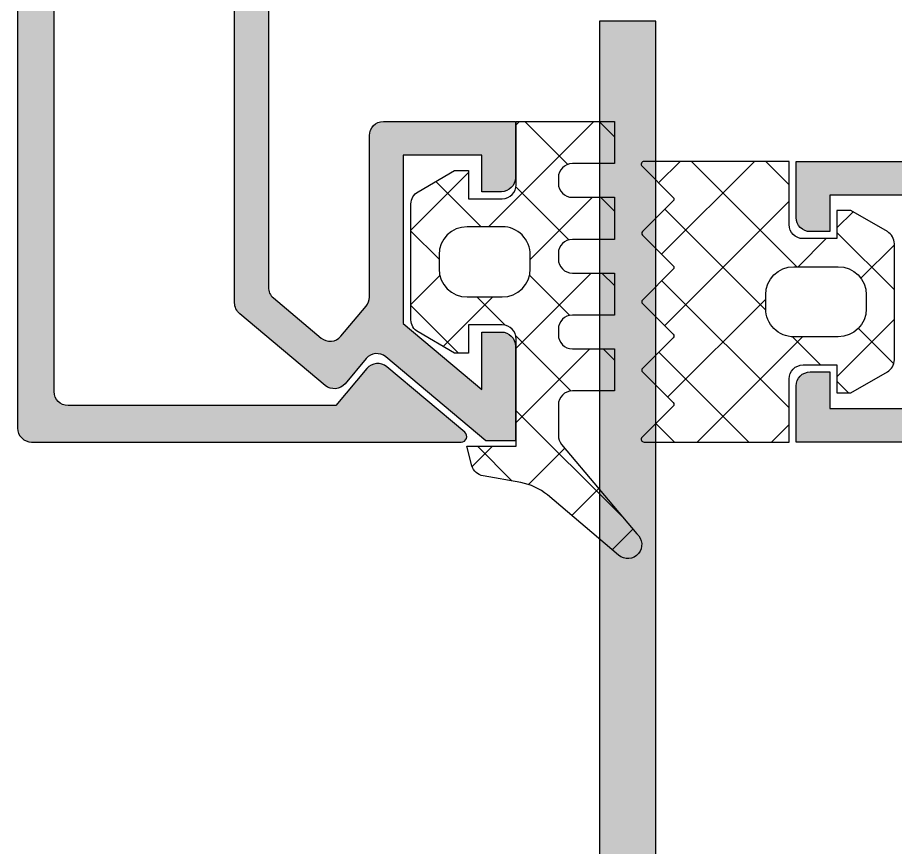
# Model space of a CAD drawing. Header units: millimetres. Extents: x 809 to 8159, y 33 to 4533.
# Drawn here: x 2919.829 to 2922.956, y 1919.876 to 1922.834 of the extents above; entities that cross this region are included whole.
import ezdxf

# ---------------------------------------------------------------- set-up
doc = ezdxf.new("R2010")
doc.units = ezdxf.units.MM
doc.layers.add('FITILLER', color=240, linetype='Continuous')
doc.layers.add('GORUNUS-TARAMA', color=11, linetype='Continuous')

# ---------------------------------------------------------------- blocks, each defined once
blk = doc.blocks.new('ajsdfxcvzx')
h = blk.add_hatch(color=256)
edge = h.paths.add_edge_path()
edge.add_arc((34875.96438042611, -6669.773415649255), 0.05000000000109139, 180.0000000020844, 270, ccw=False)
edge.add_line((34875.91438042611, -6669.773415649257), (34875.91438042611, -6665.133415649257))
edge.add_arc((34875.96438042611, -6665.133415649258), 0.05000000000291038, 90, 179.9999999989578, ccw=False)
edge.add_line((34875.96438042611, -6665.083415649256), (34876.91799148388, -6665.083415649256))
edge.add_line((34876.91799148388, -6665.083415649256), (34877.02898058711, -6665.215687311778))
edge.add_arc((34877.06728280927, -6665.183547931293), 0.05000000000187051, 219.9999999995149, 309.9999999993865)
edge.add_line((34877.09942218976, -6665.22185015345), (34877.3772361783, -6664.988736538119))
edge.add_arc((34877.36438042611, -6664.973415649257), 0.02000000000182775, 310.0000000064434, 450)
edge.add_line((34877.36438042611, -6664.953415649256), (34875.83438042611, -6664.953415649256))
edge.add_arc((34875.83438042612, -6665.003415649255), 0.04999999999836291, 90.00000000833764, 180.0000000020844)
edge.add_line((34875.78438042611, -6665.003415649257), (34875.78438042611, -6669.903415649256))
edge.add_arc((34875.83438042612, -6669.903415649258), 0.05000000000291038, 179.9999999979156, 269.9999999916624)
edge.add_line((34875.83438042611, -6669.953415649256), (34877.36438042611, -6669.953415649256))
edge.add_arc((34877.36438042611, -6669.933415649257), 0.01999999999952706, 270, 409.9999999935566)
edge.add_line((34877.3772361783, -6669.918094760395), (34877.09942218976, -6669.684981145064))
edge.add_arc((34877.06728280927, -6669.723283367221), 0.05000000000058918, 50.00000000061353, 140.0000000004851)
edge.add_line((34877.02898058711, -6669.691143986735), (34876.91799148388, -6669.823415649256))
edge.add_line((34876.91799148388, -6669.823415649256), (34875.96438042611, -6669.823415649256))
h = blk.add_hatch(color=256)
edge = h.paths.add_edge_path()
edge.add_line((34877.15768819842, -6668.931136223269), (34877.15768819842, -6669.530899853169))
edge.add_line((34877.15768819842, -6669.530899853169), (34877.43768819842, -6669.765847749898))
edge.add_line((34877.43768819842, -6669.765847749898), (34877.43768819842, -6669.561136223269))
edge.add_line((34877.43768819842, -6669.561136223269), (34877.50768819843, -6669.561136223269))
edge.add_arc((34877.50768819843, -6669.611136223271), 0.05000000000200089, 2.084391326206969e-09, 90, ccw=False)
edge.add_line((34877.55768819843, -6669.61113622327), (34877.55768819843, -6669.948415649256))
edge.add_line((34877.55768819843, -6669.948415649256), (34877.45226430221, -6669.948415649256))
edge.add_line((34877.45226430221, -6669.948415649256), (34877.09634076891, -6669.649760343744))
edge.add_arc((34877.06420138843, -6669.688062565897), 0.04999999999780233, 49.99999999793387, 139.9999999983193)
edge.add_line((34877.02589916628, -6669.655923185415), (34876.95080394014, -6669.745418190952))
edge.add_arc((34876.91250171798, -6669.713278810466), 0.05000000000187051, 230.0000000006135, 320.0000000004851, ccw=False)
edge.add_line((34876.8803623375, -6669.751581032623), (34876.57554881794, -6669.495812120785))
edge.add_arc((34876.60768819843, -6669.457509898633), 0.0499999999964089, 179.9999999937468, 229.9999999965941, ccw=False)
edge.add_line((34876.55768819843, -6669.457509898628), (34876.55768819843, -6668.277974090484))
edge.add_arc((34876.60768819843, -6668.277974090479), 0.04999999999563443, 135.0000000044217, 180.0000000062532, ccw=False)
edge.add_line((34876.57233285937, -6668.242618751425), (34876.74951363498, -6668.06543797581))
edge.add_line((34876.74951363498, -6668.06543797581), (34876.79194004185, -6668.06543797581))
edge.add_line((34876.79194004185, -6668.06543797581), (34876.79194004185, -6668.023011568938))
edge.add_line((34876.79194004185, -6668.023011568938), (34876.84689130059, -6667.968060310197))
edge.add_arc((34876.81153596153, -6667.932704971135), 0.05000000000232364, 314.9999999977891, 359.9999999958312)
edge.add_line((34876.86153596154, -6667.932704971138), (34876.86153596154, -6666.974126327375))
edge.add_arc((34876.81153596153, -6666.974126327378), 0.05000000000291038, 3.126612473883902e-09, 45.00000000221086)
edge.add_line((34876.84689130059, -6666.938770988316), (34876.79194004185, -6666.883819729575))
edge.add_line((34876.79194004185, -6666.883819729575), (34876.79194004185, -6666.841393322704))
edge.add_line((34876.79194004185, -6666.841393322704), (34876.74951363498, -6666.841393322704))
edge.add_line((34876.74951363498, -6666.841393322704), (34876.57233285937, -6666.664212547089))
edge.add_arc((34876.60768819843, -6666.628857208035), 0.04999999999653565, 179.9999999937468, 224.9999999955783, ccw=False)
edge.add_line((34876.55768819843, -6666.628857208029), (34876.55768819843, -6665.449321399885))
edge.add_arc((34876.60768819843, -6665.44932139988), 0.04999999999563443, 130.000000003406, 180.000000005211, ccw=False)
edge.add_line((34876.57554881794, -6665.411019177729), (34876.8803623375, -6665.155250265891))
edge.add_arc((34876.91250171798, -6665.193552488047), 0.05000000000058918, 39.99999999951501, 129.9999999993865, ccw=False)
edge.add_line((34876.95080394014, -6665.161413107562), (34877.02589916628, -6665.250908113098))
edge.add_arc((34877.06420138843, -6665.218768732617), 0.04999999999395836, 220.0000000016807, 310.0000000020661)
edge.add_line((34877.09634076891, -6665.25707095477), (34877.45226430221, -6664.958415649256))
edge.add_line((34877.45226430221, -6664.958415649256), (34877.55768819843, -6664.958415649256))
edge.add_line((34877.55768819843, -6664.958415649256), (34877.55768819843, -6665.295695075244))
edge.add_arc((34877.50768819843, -6665.295695075243), 0.05000000000291038, 270, 359.9999999989578, ccw=False)
edge.add_line((34877.50768819843, -6665.345695075244), (34877.43768819842, -6665.345695075244))
edge.add_line((34877.43768819842, -6665.345695075244), (34877.43768819842, -6665.140983548615))
edge.add_line((34877.43768819842, -6665.140983548615), (34877.15768819842, -6665.375931445345))
edge.add_line((34877.15768819842, -6665.375931445345), (34877.15768819842, -6665.975695075244))
edge.add_line((34877.15768819842, -6665.975695075244), (34877.43768819842, -6665.975695075244))
edge.add_line((34877.43768819842, -6665.975695075244), (34877.43768819842, -6665.845695075244))
edge.add_line((34877.43768819842, -6665.845695075244), (34877.50768819843, -6665.845695075244))
edge.add_arc((34877.50768819843, -6665.895695075245), 0.05000000000109139, 2.084391326206969e-09, 90, ccw=False)
edge.add_line((34877.55768819843, -6665.895695075244), (34877.55768819843, -6666.095695075244))
edge.add_line((34877.55768819843, -6666.095695075244), (34877.08768819843, -6666.095695075244))
edge.add_arc((34877.08768819843, -6666.045695075243), 0.05000000000109139, 180.0000000010422, 270, ccw=False)
edge.add_line((34877.03768819843, -6666.045695075244), (34877.03768819843, -6665.469843105451))
edge.add_arc((34876.98768819843, -6665.469843105453), 0.04999999999563443, 2.084408316225923e-09, 40.00000000567263)
edge.add_line((34877.02599042058, -6665.437703724967), (34876.93601312012, -6665.330472953899))
edge.add_arc((34876.89771089797, -6665.362612334384), 0.05000000000187051, 39.99999999951493, 129.9999999993865)
edge.add_line((34876.86557151748, -6665.324310112227), (34876.69554881794, -6665.466976096708))
edge.add_arc((34876.72768819842, -6665.505278318859), 0.0499999999964089, 130.000000003406, 180.000000005211)
edge.add_line((34876.67768819843, -6665.505278318864), (34876.67768819843, -6666.579151580545))
edge.add_arc((34876.72768819843, -6666.579151580542), 0.05000000000291038, 180.0000000031266, 225.0000000022108)
edge.add_line((34876.69233285937, -6666.614506919605), (34877.01659692808, -6666.938770988316))
edge.add_arc((34877.05195226714, -6666.903415649255), 0.05000000000103742, 225.0000000007369, 270)
edge.add_line((34877.05195226714, -6666.953415649256), (34877.45768819842, -6666.953415649256))
edge.add_line((34877.45768819842, -6666.953415649256), (34877.45768819842, -6666.853415649257))
edge.add_line((34877.45768819842, -6666.853415649257), (34877.55768819843, -6666.853415649257))
edge.add_line((34877.55768819843, -6666.853415649257), (34877.55768819843, -6667.153415649256))
edge.add_arc((34877.50768819843, -6667.153415649254), 0.05000000000291038, 270, 359.9999999979156, ccw=False)
edge.add_line((34877.50768819843, -6667.203415649256), (34877.43768819842, -6667.203415649256))
edge.add_line((34877.43768819842, -6667.203415649256), (34877.43768819842, -6667.073415649256))
edge.add_line((34877.43768819842, -6667.073415649256), (34877.06153596153, -6667.073415649256))
edge.add_arc((34877.06153596153, -6667.123415649257), 0.05000000000109139, 90, 179.9999999989578)
edge.add_line((34877.01153596153, -6667.123415649256), (34877.01153596153, -6667.783415649256))
edge.add_arc((34877.06153596153, -6667.783415649255), 0.05000000000291038, 180.0000000010422, 270)
edge.add_line((34877.06153596153, -6667.833415649256), (34877.43768819842, -6667.833415649256))
edge.add_line((34877.43768819842, -6667.833415649256), (34877.43768819842, -6667.703415649256))
edge.add_line((34877.43768819842, -6667.703415649256), (34877.50768819843, -6667.703415649256))
edge.add_arc((34877.50768819843, -6667.753415649258), 0.05000000000200089, 2.084391326206969e-09, 90, ccw=False)
edge.add_line((34877.55768819843, -6667.753415649257), (34877.55768819843, -6668.053415649257))
edge.add_line((34877.55768819843, -6668.053415649257), (34877.45768819842, -6668.053415649257))
edge.add_line((34877.45768819842, -6668.053415649257), (34877.45768819842, -6667.953415649256))
edge.add_line((34877.45768819842, -6667.953415649256), (34877.05195226714, -6667.953415649256))
edge.add_arc((34877.05195226714, -6668.003415649257), 0.05000000000109139, 90, 134.9999999992631)
edge.add_line((34877.01659692808, -6667.968060310197), (34876.69233285937, -6668.292324378909))
edge.add_arc((34876.72768819843, -6668.327679717971), 0.05000000000232364, 134.9999999977892, 179.9999999968734)
edge.add_line((34876.67768819843, -6668.327679717969), (34876.67768819843, -6669.40155297965))
edge.add_arc((34876.72768819842, -6669.401552979654), 0.04999999999563443, 179.999999994789, 229.999999996594)
edge.add_line((34876.69554881794, -6669.439855201806), (34876.86557151748, -6669.582521186287))
edge.add_arc((34876.89771089797, -6669.54421896413), 0.05000000000058918, 230.0000000006135, 320.000000000485)
edge.add_line((34876.93601312012, -6669.576358344615), (34877.02599042058, -6669.469127573547))
edge.add_arc((34876.98768819843, -6669.436988193061), 0.04999999999688141, 319.9999999943274, 359.9999999979156)
edge.add_line((34877.03768819843, -6669.436988193062), (34877.03768819843, -6668.86113622327))
edge.add_arc((34877.08768819843, -6668.861136223271), 0.05000000000291038, 90, 179.9999999979156, ccw=False)
edge.add_line((34877.08768819843, -6668.811136223269), (34877.55768819843, -6668.811136223269))
edge.add_line((34877.55768819843, -6668.811136223269), (34877.55768819843, -6669.011136223269))
edge.add_arc((34877.50768819843, -6669.011136223267), 0.05000000000291038, 270, 359.9999999979156, ccw=False)
edge.add_line((34877.50768819843, -6669.061136223269), (34877.43768819842, -6669.061136223269))
edge.add_line((34877.43768819842, -6669.061136223269), (34877.43768819842, -6668.931136223269))
edge.add_line((34877.43768819842, -6668.931136223269), (34877.15768819842, -6668.931136223269))
h = blk.add_hatch(color=256)
edge = h.paths.add_edge_path(flags=16)
edge.add_arc((34882.55768819842, -6671.153415649256), 1.400000000000043, 1.8758328224066645e-12, 45, ccw=False)
edge.add_line((34883.95768819842, -6671.153415649256), (34883.95768819842, -6672.053415649256))
edge.add_line((34883.95768819842, -6672.053415649257), (34884.15768819842, -6672.053415649257))
edge.add_arc((34884.15768819842, -6672.153415649256), 0.1, -90, 90, ccw=False)
edge.add_line((34884.15768819842, -6672.253415649257), (34883.95768819842, -6672.253415649257))
edge.add_line((34883.95768819842, -6672.253415649257), (34883.95768819842, -6674.153415649256))
edge.add_arc((34884.15768819842, -6674.153415649256), 0.2, 180, 270)
edge.add_line((34884.15768819842, -6674.353415649257), (34884.75768819842, -6674.353415649257))
edge.add_line((34884.75768819843, -6674.353415649257), (34885.75768819843, -6674.353415649257))
edge.add_line((34885.75768819843, -6674.353415649257), (34886.35768819843, -6674.353415649257))
edge.add_arc((34886.35768819843, -6674.153415649256), 0.2, 270, 360)
edge.add_line((34886.55768819842, -6674.153415649256), (34886.55768819842, -6672.453415649256))
edge.add_arc((34886.95768819842, -6672.453415649256), 0.4, 90, 180.0000000000016, ccw=False)
edge.add_line((34886.95768819842, -6672.053415649257), (34888.55768819842, -6672.053415649257))
edge.add_line((34888.55768819842, -6672.053415649257), (34888.55768819842, -6665.153415649257))
edge.add_line((34888.55768819842, -6665.153415649256), (34881.65768819842, -6665.153415649256))
edge.add_line((34881.65768819842, -6665.153415649256), (34881.65768819842, -6666.753415649257))
edge.add_arc((34881.25768819843, -6666.753415649257), 0.4, -90, 1.5916157281026244e-12, ccw=False)
edge.add_line((34881.25768819843, -6667.153415649256), (34879.55768819843, -6667.153415649256))
edge.add_arc((34879.55768819842, -6667.353415649257), 0.2, 90, 180)
edge.add_line((34879.35768819843, -6667.353415649257), (34879.35768819843, -6667.953415649257))
edge.add_line((34879.35768819843, -6667.953415649256), (34879.35768819843, -6668.953415649256))
edge.add_line((34879.35768819843, -6668.953415649256), (34879.35768819843, -6669.553415649257))
edge.add_arc((34879.55768819842, -6669.553415649257), 0.2, 180, 270)
edge.add_line((34879.55768819842, -6669.753415649257), (34881.45768819842, -6669.753415649257))
edge.add_line((34881.45768819842, -6669.753415649257), (34881.45768819842, -6669.553415649257))
edge.add_arc((34881.55768819842, -6669.553415649257), 0.1, 0, 180, ccw=False)
edge.add_line((34881.65768819842, -6669.553415649257), (34881.65768819842, -6669.753415649257))
edge.add_line((34881.65768819842, -6669.753415649257), (34882.55768819842, -6669.753415649257))
edge.add_arc((34882.55768819842, -6671.153415649256), 1.400000000000028, 44.99999999999949, 89.99999999999818, ccw=False)
edge = h.paths.add_edge_path()
edge.add_line((34885.75768819843, -6675.653415649256), (34885.75768819843, -6674.753415649257))
edge.add_arc((34885.55768819842, -6674.753415649257), 0.2, 1.6284e-12, 90)
edge.add_line((34885.55768819842, -6674.553415649257), (34884.95768819842, -6674.553415649257))
edge.add_arc((34884.95768819842, -6674.753415649257), 0.2, 90, 180)
edge.add_line((34884.75768819843, -6674.753415649257), (34884.75768819843, -6675.153415649257))
edge.add_line((34884.75768819843, -6675.153415649256), (34884.55768819843, -6675.153415649256))
edge.add_arc((34884.55768819842, -6675.103415649257), 0.05, 180, 270, ccw=False)
edge.add_line((34884.50768819843, -6675.103415649257), (34884.50768819843, -6675.033415649257))
edge.add_line((34884.50768819843, -6675.033415649256), (34884.63768819843, -6675.033415649256))
edge.add_line((34884.63768819843, -6675.033415649256), (34884.63768819843, -6674.653415649256))
edge.add_arc((34884.53768819843, -6674.653415649256), 0.1, 3.2569e-12, 90)
edge.add_line((34884.53768819843, -6674.553415649257), (34883.97768819843, -6674.553415649257))
edge.add_arc((34883.97768819843, -6674.653415649256), 0.1, 90, 180)
edge.add_line((34883.87768819842, -6674.653415649256), (34883.87768819842, -6675.033415649256))
edge.add_line((34883.87768819842, -6675.033415649256), (34884.00768819843, -6675.033415649256))
edge.add_line((34884.00768819843, -6675.033415649256), (34884.00768819843, -6675.103415649256))
edge.add_arc((34883.95768819842, -6675.103415649257), 0.05, 270, 359.9999999999088, ccw=False)
edge.add_line((34883.95768819842, -6675.153415649256), (34883.75768819843, -6675.153415649256))
edge.add_line((34883.75768819843, -6675.153415649256), (34883.75768819843, -6671.153415649256))
edge.add_arc((34882.55768819842, -6671.153415649256), 1.200000000000091, 1.6284e-12, 45.00000000000114)
edge.add_arc((34882.55768819842, -6671.153415649256), 1.199999999999945, 45.00000000000306, 90.00000000000216)
edge.add_line((34882.55768819842, -6669.953415649256), (34878.55768819842, -6669.953415649256))
edge.add_line((34878.55768819842, -6669.953415649256), (34878.55768819842, -6669.753415649257))
edge.add_arc((34878.60768819843, -6669.753415649257), 0.05, 90.00000000010408, 180.000000000013, ccw=False)
edge.add_line((34878.60768819843, -6669.703415649256), (34878.67768819843, -6669.703415649256))
edge.add_line((34878.67768819843, -6669.703415649256), (34878.67768819843, -6669.833415649256))
edge.add_line((34878.67768819843, -6669.833415649256), (34879.05768819843, -6669.833415649256))
edge.add_arc((34879.05768819842, -6669.733415649256), 0.1, 270, 360)
edge.add_line((34879.15768819842, -6669.733415649256), (34879.15768819842, -6669.173415649257))
edge.add_arc((34879.05768819842, -6669.173415649257), 0.1000000000000454, 359.9999999999772, 449.9999999999739)
edge.add_line((34879.05768819842, -6669.073415649256), (34878.67768819843, -6669.073415649256))
edge.add_line((34878.67768819843, -6669.073415649256), (34878.67768819843, -6669.203415649256))
edge.add_line((34878.67768819843, -6669.203415649256), (34878.60768819843, -6669.203415649256))
edge.add_arc((34878.60768819843, -6669.153415649256), 0.05, 180, 270, ccw=False)
edge.add_line((34878.55768819842, -6669.153415649256), (34878.55768819842, -6668.953415649256))
edge.add_line((34878.55768819842, -6668.953415649256), (34878.95768819842, -6668.953415649256))
edge.add_arc((34878.95768819842, -6668.753415649257), 0.2, 270, 360)
edge.add_line((34879.15768819842, -6668.753415649257), (34879.15768819842, -6668.153415649256))
edge.add_arc((34878.95768819842, -6668.153415649256), 0.2, 1.6284e-12, 90)
edge.add_line((34878.95768819842, -6667.953415649256), (34878.05768819842, -6667.953415649256))
edge.add_line((34878.05768819842, -6667.953415649256), (34878.05768819842, -6667.813415649256))
edge.add_arc((34878.11768819843, -6667.813415649256), 0.06000000000003639, 90, 180, ccw=False)
edge.add_line((34878.11768819843, -6667.753415649257), (34878.11768819843, -6667.683415649257))
edge.add_arc((34878.14768819843, -6667.683415649257), 0.02999999999992724, 90, 179.9999999999892, ccw=False)
edge.add_line((34878.14768819843, -6667.653415649256), (34878.18768819843, -6667.653415649256))
edge.add_arc((34878.18768819842, -6667.683415649257), 0.02999999999994998, 4.3428372009657323e-11, 90.00000000008691, ccw=False)
edge.add_line((34878.21768819842, -6667.683415649257), (34878.21768819842, -6667.753415649257))
edge.add_line((34878.21768819842, -6667.753415649257), (34878.95768819842, -6667.753415649257))
edge.add_arc((34878.95768819842, -6667.653415649256), 0.1, 270, 360)
edge.add_line((34879.05768819842, -6667.653415649256), (34879.05768819842, -6667.503415649257))
edge.add_line((34879.05768819842, -6667.503415649257), (34879.10768819842, -6667.453415649256))
edge.add_line((34879.10768819843, -6667.453415649256), (34879.05768819843, -6667.403415649256))
edge.add_line((34879.05768819842, -6667.403415649256), (34879.05768819842, -6667.253415649257))
edge.add_arc((34878.95768819842, -6667.253415649257), 0.1, 0, 90)
edge.add_line((34878.95768819842, -6667.153415649256), (34878.21768819842, -6667.153415649256))
edge.add_line((34878.21768819842, -6667.153415649256), (34878.21768819842, -6667.223415649256))
edge.add_arc((34878.18768819842, -6667.223415649257), 0.02999999999997271, 269.99999999991314, 359.9999999999566, ccw=False)
edge.add_line((34878.18768819842, -6667.253415649257), (34878.14768819842, -6667.253415649257))
edge.add_arc((34878.14768819843, -6667.223415649257), 0.02999999999993292, 180.0000000000109, 270, ccw=False)
edge.add_line((34878.11768819843, -6667.223415649257), (34878.11768819843, -6667.153415649256))
edge.add_arc((34878.11768819843, -6667.093415649257), 0.06000000000003639, 180, 270, ccw=False)
edge.add_line((34878.05768819842, -6667.093415649257), (34878.05768819842, -6666.953415649256))
edge.add_line((34878.05768819842, -6666.953415649256), (34881.25768819843, -6666.953415649256))
edge.add_arc((34881.25768819843, -6666.753415649257), 0.2, 270, 360)
edge.add_line((34881.45768819842, -6666.753415649257), (34881.45768819842, -6666.483415649257))
edge.add_line((34881.45768819842, -6666.483415649256), (34881.48768819842, -6666.453415649256))
edge.add_line((34881.48768819842, -6666.453415649256), (34881.45768819842, -6666.423415649257))
edge.add_line((34881.45768819842, -6666.423415649257), (34881.45768819842, -6665.953415649256))
edge.add_line((34881.45768819842, -6665.953415649256), (34881.45768819842, -6665.803415649257))
edge.add_arc((34881.40768819842, -6665.803415649257), 0.05, 0, 90)
edge.add_line((34881.40768819842, -6665.753415649257), (34881.31053091089, -6665.753415649257))
edge.add_arc((34881.31053091089, -6665.803415649257), 0.04999999999992042, 90.00000000005213, 135.0000000000276)
edge.add_line((34881.27517557184, -6665.768060310197), (34881.26233285936, -6665.780903022672))
edge.add_arc((34881.29768819842, -6665.816258361731), 0.05000000000000041, 135.0000000000092, 180.000000000013)
edge.add_line((34881.24768819843, -6665.816258361731), (34881.24768819843, -6665.903415649257))
edge.add_arc((34881.19768819842, -6665.903415649256), 0.05, -90, 0, ccw=False)
edge.add_line((34881.19768819842, -6665.953415649256), (34880.75768819843, -6665.953415649256))
edge.add_line((34880.75768819843, -6665.953415649256), (34880.75768819843, -6665.753415649257))
edge.add_arc((34880.80768819842, -6665.753415649257), 0.05, 90, 180, ccw=False)
edge.add_line((34880.80768819842, -6665.703415649256), (34880.87768819842, -6665.703415649256))
edge.add_line((34880.87768819842, -6665.703415649256), (34880.87768819842, -6665.793415649257))
edge.add_line((34880.87768819842, -6665.793415649257), (34881.0169775203, -6665.793415649257))
edge.add_arc((34881.01697752031, -6665.743415649256), 0.05, 270, 315)
edge.add_line((34881.05233285937, -6665.778770988316), (34881.22304353749, -6665.608060310197))
edge.add_arc((34881.25839887654, -6665.643415649257), 0.05000000000000443, 90, 135.0000000000046, ccw=False)
edge.add_line((34881.25839887654, -6665.593415649257), (34881.35768819842, -6665.593415649257))
edge.add_arc((34881.35768819843, -6665.493415649256), 0.1, 270, 360)
edge.add_line((34881.45768819842, -6665.493415649256), (34881.45768819842, -6665.213415649257))
edge.add_arc((34881.35768819843, -6665.213415649257), 0.1, 0, 90)
edge.add_line((34881.35768819843, -6665.113415649257), (34880.87768819842, -6665.113415649257))
edge.add_line((34880.87768819842, -6665.113415649257), (34880.87768819842, -6665.203415649257))
edge.add_line((34880.87768819842, -6665.203415649256), (34880.80768819842, -6665.203415649256))
edge.add_arc((34880.80768819842, -6665.153415649256), 0.05, 180, 270, ccw=False)
edge.add_line((34880.75768819843, -6665.153415649256), (34880.75768819843, -6664.953415649256))
edge.add_line((34880.75768819843, -6664.953415649256), (34888.75768819843, -6664.953415649256))
edge.add_line((34888.75768819843, -6664.953415649256), (34888.75768819843, -6672.953415649256))
edge.add_line((34888.75768819843, -6672.953415649256), (34888.55768819843, -6672.953415649256))
edge.add_arc((34888.55768819842, -6672.903415649256), 0.05, 180, 270, ccw=False)
edge.add_line((34888.50768819843, -6672.903415649256), (34888.50768819843, -6672.833415649256))
edge.add_line((34888.50768819843, -6672.833415649256), (34888.59768819842, -6672.833415649256))
edge.add_line((34888.59768819842, -6672.833415649256), (34888.59768819842, -6672.353415649257))
edge.add_arc((34888.49768819843, -6672.353415649257), 0.1, 0, 90)
edge.add_line((34888.49768819843, -6672.253415649257), (34888.21768819843, -6672.253415649257))
edge.add_arc((34888.21768819842, -6672.353415649257), 0.1, 90, 180)
edge.add_line((34888.11768819843, -6672.353415649257), (34888.11768819843, -6672.452704971139))
edge.add_arc((34888.06768819843, -6672.452704971138), 0.05, 314.99999999993094, 359.9999999999544, ccw=False)
edge.add_line((34888.10304353749, -6672.488060310197), (34887.93233285937, -6672.658770988316))
edge.add_arc((34887.96768819842, -6672.694126327375), 0.05000000000000041, 135.0000000000092, 180.000000000013)
edge.add_line((34887.91768819842, -6672.694126327375), (34887.91768819842, -6672.833415649256))
edge.add_line((34887.91768819842, -6672.833415649256), (34888.00768819843, -6672.833415649256))
edge.add_line((34888.00768819843, -6672.833415649256), (34888.00768819843, -6672.903415649256))
edge.add_arc((34887.95768819842, -6672.903415649256), 0.05, -90, 0, ccw=False)
edge.add_line((34887.95768819842, -6672.953415649256), (34887.75768819843, -6672.953415649256))
edge.add_line((34887.75768819843, -6672.953415649256), (34887.75768819843, -6672.513415649257))
edge.add_arc((34887.80768819842, -6672.513415649257), 0.05, 90, 180, ccw=False)
edge.add_line((34887.80768819842, -6672.463415649257), (34887.89484548595, -6672.463415649257))
edge.add_arc((34887.89484548595, -6672.413415649256), 0.04999999999998864, 270, 315.0000000000092)
edge.add_line((34887.93020082501, -6672.448770988316), (34887.94304353748, -6672.435928275841))
edge.add_arc((34887.90768819842, -6672.400572936782), 0.04999999999995219, 314.9999999999171, 359.9999999998827)
edge.add_line((34887.95768819842, -6672.400572936782), (34887.95768819842, -6672.303415649257))
edge.add_arc((34887.90768819842, -6672.303415649257), 0.05, 0, 90)
edge.add_line((34887.90768819842, -6672.253415649257), (34887.75768819842, -6672.253415649257))
edge.add_line((34887.75768819843, -6672.253415649257), (34887.28768819843, -6672.253415649257))
edge.add_line((34887.28768819843, -6672.253415649257), (34887.25768819843, -6672.223415649257))
edge.add_line((34887.25768819843, -6672.223415649257), (34887.22768819843, -6672.253415649257))
edge.add_line((34887.22768819843, -6672.253415649257), (34886.95768819842, -6672.253415649257))
edge.add_arc((34886.95768819842, -6672.453415649256), 0.2, 90, 180)
edge.add_line((34886.75768819843, -6672.453415649256), (34886.75768819843, -6675.653415649256))
edge.add_line((34886.75768819843, -6675.653415649256), (34886.61768819843, -6675.653415649256))
edge.add_arc((34886.61768819843, -6675.593415649257), 0.06000000000003639, 180, 270, ccw=False)
edge.add_line((34886.55768819842, -6675.593415649257), (34886.48768819842, -6675.593415649257))
edge.add_arc((34886.48768819842, -6675.563415649256), 0.02999999999992724, 180, 270, ccw=False)
edge.add_line((34886.45768819842, -6675.563415649256), (34886.45768819842, -6675.523415649256))
edge.add_arc((34886.48768819842, -6675.523415649256), 0.02999999999997271, 90.00000000008691, 180.0000000001303, ccw=False)
edge.add_line((34886.48768819842, -6675.493415649256), (34886.55768819842, -6675.493415649256))
edge.add_line((34886.55768819842, -6675.493415649256), (34886.55768819842, -6674.753415649257))
edge.add_arc((34886.45768819842, -6674.753415649257), 0.1, 0, 90)
edge.add_line((34886.45768819842, -6674.653415649256), (34886.30768819842, -6674.653415649256))
edge.add_line((34886.30768819842, -6674.653415649256), (34886.25768819843, -6674.603415649256))
edge.add_line((34886.25768819843, -6674.603415649257), (34886.20768819842, -6674.653415649257))
edge.add_line((34886.20768819842, -6674.653415649256), (34886.05768819842, -6674.653415649256))
edge.add_arc((34886.05768819842, -6674.753415649257), 0.1, 90, 180)
edge.add_line((34885.95768819842, -6674.753415649257), (34885.95768819842, -6675.493415649256))
edge.add_line((34885.95768819842, -6675.493415649256), (34886.02768819842, -6675.493415649256))
edge.add_arc((34886.02768819842, -6675.523415649256), 0.02999999999994998, -1.3028511602897197e-10, 89.9999999999132, ccw=False)
edge.add_line((34886.05768819842, -6675.523415649257), (34886.05768819842, -6675.563415649257))
edge.add_arc((34886.02768819842, -6675.563415649256), 0.02999999999992724, -90, 0, ccw=False)
edge.add_line((34886.02768819842, -6675.593415649257), (34885.95768819842, -6675.593415649257))
edge.add_arc((34885.89768819843, -6675.593415649257), 0.06000000000003639, -90, 0, ccw=False)
edge.add_line((34885.89768819843, -6675.653415649256), (34885.75768819843, -6675.653415649256))
h = blk.add_hatch(color=256)
edge = h.paths.add_edge_path()
edge.add_line((34878.05768819842, -6668.453415649256), (34877.85768819843, -6668.453415649256))
edge.add_line((34877.85768819843, -6668.453415649256), (34877.85768819843, -6675.553415649257))
edge.add_arc((34878.15768819843, -6675.553415649259), 0.3000000000029104, 179.9999999994789, 269.9999999986104)
edge.add_line((34878.15768819842, -6675.853415649257), (34885.25768819843, -6675.853415649257))
edge.add_line((34885.25768819843, -6675.853415649257), (34885.25768819843, -6675.653415649256))
edge.add_line((34885.25768819843, -6675.653415649256), (34878.15768819842, -6675.653415649256))
edge.add_arc((34878.15768819842, -6675.553415649258), 0.09999999999854481, 179.9999999994789, 270, ccw=False)
edge.add_line((34878.05768819842, -6675.553415649257), (34878.05768819842, -6668.453415649256))
at = {"layer": 'FITILLER'}
h = blk.add_hatch(dxfattribs=at)
h.set_pattern_fill('NET', color=256, scale=1.499999999999999, angle=135, style=0)
h.set_pattern_definition([(45.00000000000001, (34863.14179314833, -6652.965303745324), (-0.1325825214724776, 0.1325825214724777), []), (134.9999999999999, (34863.14179314833, -6652.965303745324), (-0.1325825214724775, -0.1325825214724777), [])])
edge = h.paths.add_edge_path(flags=16)
edge.add_arc((34877.38577412481, -6669.336136223274), 0.09999999999854481, 179.9999999973945, 269.9999999958312)
edge.add_line((34877.38577412481, -6669.436136223269), (34877.51077412481, -6669.436136223269))
edge.add_arc((34877.51077412481, -6669.336136223266), 0.1000000000030923, 270, 359.9999999984367)
edge.add_line((34877.61077412481, -6669.336136223269), (34877.61077412481, -6669.286136223269))
edge.add_arc((34877.51077412481, -6669.286136223272), 0.1000000000058208, 2.084408315922602e-09, 90)
edge.add_line((34877.51077412481, -6669.186136223269), (34877.38577412481, -6669.186136223269))
edge.add_arc((34877.38577412481, -6669.286136223265), 0.09999999999581632, 90.00000000416884, 180.0000000020844)
edge.add_line((34877.28577412482, -6669.286136223269), (34877.28577412482, -6669.336136223269))
edge = h.paths.add_edge_path()
edge.add_arc((34877.5425624988, -6670.294668071699), 0.199999999996284, 49.76685784197958, 79.99999999797684)
edge.add_line((34877.57729213434, -6670.097706521103), (34877.44254493195, -6670.073946953748))
edge.add_arc((34877.45122734084, -6670.0247065661), 0.04999999999874655, 194.9999999976304, 259.9999999958788, ccw=False)
edge.add_line((34877.40293104952, -6670.037647518353), (34877.38438042611, -6669.968415649257))
edge.add_line((34877.38438042611, -6669.968415649257), (34877.56077412481, -6669.968415649257))
edge.add_line((34877.56077412481, -6669.968415649257), (34877.56077412481, -6669.586136223269))
edge.add_arc((34877.51077412481, -6669.58613622327), 0.05000000000291038, 1.042204157961301e-09, 90)
edge.add_line((34877.51077412481, -6669.536136223269), (34877.39077412481, -6669.536136223269))
edge.add_line((34877.39077412481, -6669.536136223269), (34877.39077412481, -6669.636136223269))
edge.add_line((34877.39077412481, -6669.636136223269), (34877.34077412481, -6669.636136223269))
edge.add_line((34877.34077412481, -6669.636136223269), (34877.21077412481, -6669.561080688274))
edge.add_arc((34877.23577412481, -6669.517779418084), 0.0499999999982555, 180.0000000020844, 240.0000000065478, ccw=False)
edge.add_line((34877.18577412481, -6669.517779418085), (34877.18577412481, -6669.104493028453))
edge.add_arc((34877.23577412481, -6669.104493028454), 0.04999999999563443, 119.9999999934522, 179.9999999989578, ccw=False)
edge.add_line((34877.21077412481, -6669.061191758264), (34877.34077412481, -6668.98613622327))
edge.add_line((34877.34077412481, -6668.98613622327), (34877.39077412481, -6668.98613622327))
edge.add_line((34877.39077412481, -6668.98613622327), (34877.39077412481, -6669.086136223269))
edge.add_line((34877.39077412481, -6669.086136223269), (34877.51077412481, -6669.086136223269))
edge.add_arc((34877.51077412481, -6669.036136223268), 0.05000000000109139, 270, 359.9999999979156)
edge.add_line((34877.56077412481, -6669.03613622327), (34877.56077412481, -6668.811136223269))
edge.add_line((34877.56077412481, -6668.811136223269), (34877.91077412482, -6668.811136223269))
edge.add_line((34877.91077412482, -6668.811136223269), (34877.91077412482, -6668.961136223269))
edge.add_line((34877.91077412482, -6668.961136223269), (34877.76077412481, -6668.961136223269))
edge.add_arc((34877.76077412481, -6669.011136223267), 0.04999999999836291, 90.00000000833764, 180.0000000020844)
edge.add_line((34877.71077412481, -6669.011136223269), (34877.71077412481, -6669.03113622327))
edge.add_arc((34877.76077412481, -6669.031136223271), 0.05000000000291038, 179.9999999979156, 269.9999999916624)
edge.add_line((34877.76077412481, -6669.081136223269), (34877.91077412482, -6669.081136223269))
edge.add_line((34877.91077412482, -6669.081136223269), (34877.91077412482, -6669.231136223269))
edge.add_line((34877.91077412482, -6669.231136223269), (34877.76077412481, -6669.231136223269))
edge.add_arc((34877.76077412481, -6669.281136223268), 0.04999999999836291, 90.00000000833764, 180.0000000020844)
edge.add_line((34877.71077412481, -6669.28113622327), (34877.71077412481, -6669.301136223269))
edge.add_arc((34877.76077412481, -6669.301136223272), 0.05000000000291038, 179.9999999968734, 269.9999999916624)
edge.add_line((34877.76077412481, -6669.351136223269), (34877.91077412482, -6669.351136223269))
edge.add_line((34877.91077412482, -6669.351136223269), (34877.91077412482, -6669.501136223269))
edge.add_line((34877.91077412482, -6669.501136223269), (34877.76077412481, -6669.501136223269))
edge.add_arc((34877.76077412481, -6669.551136223266), 0.04999999999745341, 90.00000000833764, 180.0000000031266)
edge.add_line((34877.71077412481, -6669.551136223269), (34877.71077412481, -6669.57113622327))
edge.add_arc((34877.76077412481, -6669.571136223272), 0.05000000000291038, 179.9999999968734, 269.9999999916624)
edge.add_line((34877.76077412481, -6669.62113622327), (34877.91077412482, -6669.62113622327))
edge.add_line((34877.91077412482, -6669.62113622327), (34877.91077412482, -6669.771136223269))
edge.add_line((34877.91077412482, -6669.771136223269), (34877.76077412481, -6669.771136223269))
edge.add_arc((34877.76077412481, -6669.821136223267), 0.04999999999745341, 90.00000000833764, 180.0000000031266)
edge.add_line((34877.71077412481, -6669.82113622327), (34877.71077412481, -6669.929297630222))
edge.add_arc((34877.76077412481, -6669.92929763022), 0.05000000000291038, 180.0000000020844, 220.0000000003133)
edge.add_line((34877.72247190266, -6669.961437010707), (34877.98998316791, -6670.280244522131))
edge.add_arc((34877.95768819842, -6670.318415649256), 0.04999999999810989, -130.23314215349149, 49.766857846508515, ccw=False)
edge.add_line((34877.92539322894, -6670.356586776381), (34877.67174237674, -6670.141983563207))
h = blk.add_hatch(dxfattribs=at)
h.set_pattern_fill('NET', color=256, scale=1.499999999999999, angle=135, style=0)
h.set_pattern_definition([(45.00000000000003, (34864.91778153191, -6657.206826142658), (-0.1325825214724776, 0.1325825214724777), []), (134.9999999999999, (34864.91778153191, -6657.206826142658), (-0.1325825214724775, -0.1325825214724777), [])])
edge = h.paths.add_edge_path(flags=16)
edge.add_arc((34878.54941429231, -6669.428415649256), 0.09999999999854481, 90, 180.0000000005211, ccw=False)
edge.add_line((34878.54941429231, -6669.328415649256), (34878.70768819842, -6669.328415649256))
edge.add_arc((34878.70768819842, -6669.428415649256), 0.0999999999994543, -5.210836206970271e-10, 90, ccw=False)
edge.add_line((34878.80768819842, -6669.428415649257), (34878.80768819842, -6669.478415649257))
edge.add_arc((34878.70768819842, -6669.478415649257), 0.09999999999854481, -90, 0, ccw=False)
edge.add_line((34878.70768819842, -6669.578415649256), (34878.54941429231, -6669.578415649256))
edge.add_arc((34878.54941429231, -6669.478415649257), 0.0999999999994543, 180, 270, ccw=False)
edge.add_line((34878.44941429231, -6669.478415649257), (34878.44941429231, -6669.428415649257))
edge = h.paths.add_edge_path()
edge.add_line((34878.53268819842, -6668.953415649256), (34878.01589380062, -6668.953415649256))
edge.add_arc((34878.01589380062, -6668.963415649258), 0.01000000000112777, 90, 225.0000000073695)
edge.add_line((34878.00882273281, -6668.970486717071), (34878.11961211098, -6669.081276095158))
edge.add_arc((34878.11329535805, -6669.087592848093), 0.008933237672353924, -44.999999995875214, 44.999999991750485, ccw=False)
edge.add_line((34878.11961211098, -6669.093909601029), (34878.01030468316, -6669.203217028937))
edge.add_arc((34878.0166214361, -6669.209533781868), 0.008933237674926363, 135.0000000577467, 225.0000000123743)
edge.add_line((34878.01030468316, -6669.215850534808), (34878.11961211098, -6669.325157962544))
edge.add_arc((34878.11329535805, -6669.33147471548), 0.008933237672997033, -44.999999991750485, 44.99999999587533, ccw=False)
edge.add_line((34878.11961211098, -6669.337791468415), (34878.01030468316, -6669.447098896323))
edge.add_arc((34878.0166214361, -6669.453415649255), 0.008933237675569474, 135.0000000536219, 225.0000000082495)
edge.add_line((34878.01030468316, -6669.459732402194), (34878.11961211098, -6669.56903982993))
edge.add_arc((34878.11329535805, -6669.575356582865), 0.008933237672353924, -44.999999995875214, 44.999999991750485, ccw=False)
edge.add_line((34878.11961211098, -6669.581673335801), (34878.01030468316, -6669.690980763703))
edge.add_arc((34878.0166214361, -6669.697297516639), 0.008933237672997033, 135.0000000041248, 224.9999999917505)
edge.add_line((34878.01030468316, -6669.703614269574), (34878.11961211098, -6669.812921697317))
edge.add_arc((34878.11329535805, -6669.819238450253), 0.008933237672997033, -44.999999991750485, 44.99999999587533, ccw=False)
edge.add_line((34878.11961211098, -6669.825555203188), (34878.00882273272, -6669.936344581445))
edge.add_arc((34878.01589380053, -6669.943415649256), 0.009999999999435752, 135.0000000036848, 270)
edge.add_line((34878.01589380053, -6669.953415649256), (34878.53268819842, -6669.953415649256))
edge.add_line((34878.53268819842, -6669.953415649256), (34878.53268819842, -6669.728415649257))
edge.add_arc((34878.58268819842, -6669.728415649259), 0.05000000000291038, 90, 179.9999999979156, ccw=False)
edge.add_line((34878.58268819842, -6669.678415649257), (34878.70268819842, -6669.678415649257))
edge.add_line((34878.70268819842, -6669.678415649257), (34878.70268819842, -6669.778415649256))
edge.add_line((34878.70268819842, -6669.778415649256), (34878.75268819842, -6669.778415649256))
edge.add_line((34878.75268819842, -6669.778415649256), (34878.88268819843, -6669.703360114262))
edge.add_arc((34878.85768819843, -6669.660058844078), 0.04999999999637996, 300.0000000043205, 360.0000000062532)
edge.add_line((34878.90768819842, -6669.660058844072), (34878.90768819842, -6669.24677245444))
edge.add_arc((34878.85768819843, -6669.246772454436), 0.04999999999563443, 359.999999994789, 419.9999999956795)
edge.add_line((34878.88268819843, -6669.203471184252), (34878.75268819842, -6669.128415649257))
edge.add_line((34878.75268819842, -6669.128415649257), (34878.70268819842, -6669.128415649257))
edge.add_line((34878.70268819842, -6669.128415649257), (34878.70268819842, -6669.228415649257))
edge.add_line((34878.70268819842, -6669.228415649257), (34878.58268819842, -6669.228415649257))
edge.add_arc((34878.58268819842, -6669.178415649256), 0.05000000000109139, 180.0000000010422, 270, ccw=False)
edge.add_line((34878.53268819842, -6669.178415649257), (34878.53268819842, -6668.953415649256))
at = {"elevation": -1.177796e-10}
for points in [[(34875.96438042611, -6669.823415649256, -0.4142135623730951), (34875.91438042611, -6669.773415649257), (34875.91438042611, -6665.133415649257, -0.4142135623730951), (34875.96438042611, -6665.083415649256), (34876.91799148388, -6665.083415649256), (34877.02898058711, -6665.215687311778, 0.4142135623731419), (34877.09942218976, -6665.22185015345), (34877.3772361783, -6664.988736538119, 0.7002075382095383), (34877.36438042611, -6664.953415649256), (34875.83438042611, -6664.953415649256, 0.4142135623730617), (34875.78438042611, -6665.003415649257), (34875.78438042611, -6669.903415649256, 0.4142135623730951), (34875.83438042611, -6669.953415649256), (34877.36438042611, -6669.953415649256, 0.7002075382097253), (34877.3772361783, -6669.918094760395), (34877.09942218976, -6669.684981145064, 0.414213562373189), (34877.02898058711, -6669.691143986735), (34876.91799148388, -6669.823415649256)], [(34878.05768819842, -6668.453415649256), (34877.85768819843, -6668.453415649256), (34877.85768819843, -6675.553415649257, 0.4142135623730951), (34878.15768819842, -6675.853415649257), (34885.25768819843, -6675.853415649257), (34885.25768819843, -6675.653415649256), (34878.15768819842, -6675.653415649256, -0.4142135623730956), (34878.05768819842, -6675.553415649257)]]:
    blk.add_lwpolyline(points, format="xyb", close=True, dxfattribs=at)
for points in [[(34876.67768819843, -6668.327679717969), (34876.67768819843, -6669.40155297965, 0.2216946626429332), (34876.69554881794, -6669.439855201806), (34876.86557151748, -6669.582521186287, 0.4142135623732124), (34876.93601312012, -6669.576358344615), (34877.02599042058, -6669.469127573547, 0.1763269807083682), (34877.03768819843, -6669.436988193062), (34877.03768819843, -6668.86113622327, -0.4142135623730951), (34877.08768819843, -6668.811136223269), (34877.55768819843, -6668.811136223269), (34877.55768819843, -6669.011136223269, -0.4142135623730951), (34877.50768819843, -6669.061136223269), (34877.43768819842, -6669.061136223269), (34877.43768819842, -6668.931136223269), (34877.15768819842, -6668.931136223269), (34877.15768819842, -6669.530899853169), (34877.43768819842, -6669.765847749898), (34877.43768819842, -6669.561136223269), (34877.50768819843, -6669.561136223269, -0.4142135623730951), (34877.55768819843, -6669.61113622327), (34877.55768819843, -6669.948415649256), (34877.45226430221, -6669.948415649256), (34877.09634076891, -6669.649760343744, 0.4142135623731674), (34877.02589916628, -6669.655923185415), (34876.95080394014, -6669.745418190952, -0.4142135623732124), (34876.8803623375, -6669.751581032623), (34876.57554881794, -6669.495812120785, -0.2216946626429264), (34876.55768819843, -6669.457509898628), (34876.55768819843, -6668.277974090484, -0.198912367379658)], [(34882.55768819842, -6669.953415649256), (34878.55768819842, -6669.953415649256), (34878.55768819842, -6669.753415649257, -0.4142135623726955), (34878.60768819843, -6669.703415649256), (34878.67768819843, -6669.703415649256), (34878.67768819843, -6669.833415649256), (34879.05768819842, -6669.833415649256, 0.4142135623730951)], [(34879.05768819842, -6669.073415649256), (34878.67768819843, -6669.073415649256), (34878.67768819843, -6669.203415649256), (34878.60768819843, -6669.203415649256, -0.4142135623730951), (34878.55768819842, -6669.153415649256), (34878.55768819842, -6668.953415649256), (34878.95768819842, -6668.953415649256, 0.4142135623730951)]]:
    blk.add_lwpolyline(points, format="xyb", dxfattribs=at)
at = {"layer": 'FITILLER', "elevation": -1.177796e-10}
for points in [[(34877.67174237674, -6670.141983563207, 0.1326875429165003), (34877.57729213434, -6670.097706521103), (34877.44254493195, -6670.073946953748, -0.2914734195860864), (34877.40293104952, -6670.037647518353), (34877.38438042611, -6669.968415649257), (34877.56077412481, -6669.968415649257), (34877.56077412481, -6669.586136223269, 0.4142135623730951), (34877.51077412481, -6669.536136223269), (34877.39077412481, -6669.536136223269), (34877.39077412481, -6669.636136223269), (34877.34077412481, -6669.636136223269), (34877.21077412481, -6669.561080688274, -0.267949192431109), (34877.18577412481, -6669.517779418085), (34877.18577412481, -6669.104493028453, -0.2679491924311237), (34877.21077412481, -6669.061191758264), (34877.34077412481, -6668.98613622327), (34877.39077412481, -6668.98613622327), (34877.39077412481, -6669.086136223269), (34877.51077412481, -6669.086136223269, 0.4142135623730951), (34877.56077412481, -6669.03613622327), (34877.56077412481, -6668.811136223269), (34877.91077412482, -6668.811136223269), (34877.91077412482, -6668.961136223269), (34877.76077412481, -6668.961136223269, 0.4142135623730951), (34877.71077412481, -6669.011136223269), (34877.71077412481, -6669.03113622327, 0.4142135623730951), (34877.76077412481, -6669.081136223269), (34877.91077412482, -6669.081136223269), (34877.91077412482, -6669.231136223269), (34877.76077412481, -6669.231136223269, 0.4142135623730951), (34877.71077412481, -6669.28113622327), (34877.71077412481, -6669.301136223269, 0.4142135623730951), (34877.76077412481, -6669.351136223269), (34877.91077412482, -6669.351136223269), (34877.91077412482, -6669.501136223269), (34877.76077412481, -6669.501136223269, 0.4142135623730951), (34877.71077412481, -6669.551136223269), (34877.71077412481, -6669.57113622327, 0.4142135623730951), (34877.76077412481, -6669.62113622327), (34877.91077412482, -6669.62113622327), (34877.91077412482, -6669.771136223269), (34877.76077412481, -6669.771136223269, 0.4142135623730951), (34877.71077412481, -6669.82113622327), (34877.71077412481, -6669.929297630222, 0.1763269807084748), (34877.72247190266, -6669.961437010707), (34877.98998316791, -6670.280244522131, -1.000000000000021), (34877.92539322894, -6670.356586776381)], [(34878.53268819842, -6668.953415649256), (34878.01589380062, -6668.953415649256, 0.6681786380582106), (34878.00882273281, -6668.970486717071), (34878.11961211098, -6669.081276095158, -0.4142135623730951), (34878.11961211098, -6669.093909601029), (34878.01030468316, -6669.203217028937, 0.4142135623730951), (34878.01030468316, -6669.215850534808), (34878.11961211098, -6669.325157962544, -0.4142135623730951), (34878.11961211098, -6669.337791468415), (34878.01030468316, -6669.447098896323, 0.4142135623730951), (34878.01030468316, -6669.459732402194), (34878.11961211098, -6669.56903982993, -0.4142135623730951), (34878.11961211098, -6669.581673335801), (34878.01030468316, -6669.690980763703, 0.4142135623730951), (34878.01030468316, -6669.703614269574), (34878.11961211098, -6669.812921697317, -0.4142135623730951), (34878.11961211098, -6669.825555203188), (34878.00882273272, -6669.936344581445, 0.6681786379192964), (34878.01589380053, -6669.953415649256), (34878.53268819842, -6669.953415649256), (34878.53268819842, -6669.728415649257, -0.4142135623730951), (34878.58268819842, -6669.678415649257), (34878.70268819842, -6669.678415649257), (34878.70268819842, -6669.778415649256), (34878.75268819842, -6669.778415649256), (34878.88268819843, -6669.703360114262, 0.2679491924311166), (34878.90768819842, -6669.660058844072), (34878.90768819842, -6669.24677245444, 0.2679491924311237), (34878.88268819843, -6669.203471184252), (34878.75268819842, -6669.128415649257), (34878.70268819842, -6669.128415649257), (34878.70268819842, -6669.228415649257), (34878.58268819842, -6669.228415649257, -0.4142135623730951), (34878.53268819842, -6669.178415649257)], [(34877.28577412482, -6669.336136223269, 0.4142135623730951), (34877.38577412481, -6669.436136223269), (34877.51077412481, -6669.436136223269, 0.4142135623730951), (34877.61077412481, -6669.336136223269), (34877.61077412481, -6669.286136223269, 0.4142135623731117), (34877.51077412481, -6669.186136223269), (34877.38577412481, -6669.186136223269, 0.4142135623730951), (34877.28577412482, -6669.286136223269)], [(34878.44941429231, -6669.428415649257, -0.4142135623731117), (34878.54941429231, -6669.328415649256), (34878.70768819842, -6669.328415649256, -0.4142135623730904), (34878.80768819842, -6669.428415649257), (34878.80768819842, -6669.478415649257, -0.4142135623730951), (34878.70768819842, -6669.578415649256), (34878.54941429231, -6669.578415649256, -0.4142135623730951), (34878.44941429231, -6669.478415649257)]]:
    blk.add_lwpolyline(points, format="xyb", close=True, dxfattribs=at)

msp = doc.modelspace()

# ---------------------------------------------------------------- block references
at = {"layer": 'GORUNUS-TARAMA'}
msp.add_blockref('ajsdfxcvzx', (-31955.95567726321, 8591.274052643628), dxfattribs=at)

doc.saveas('drawing.dxf')
